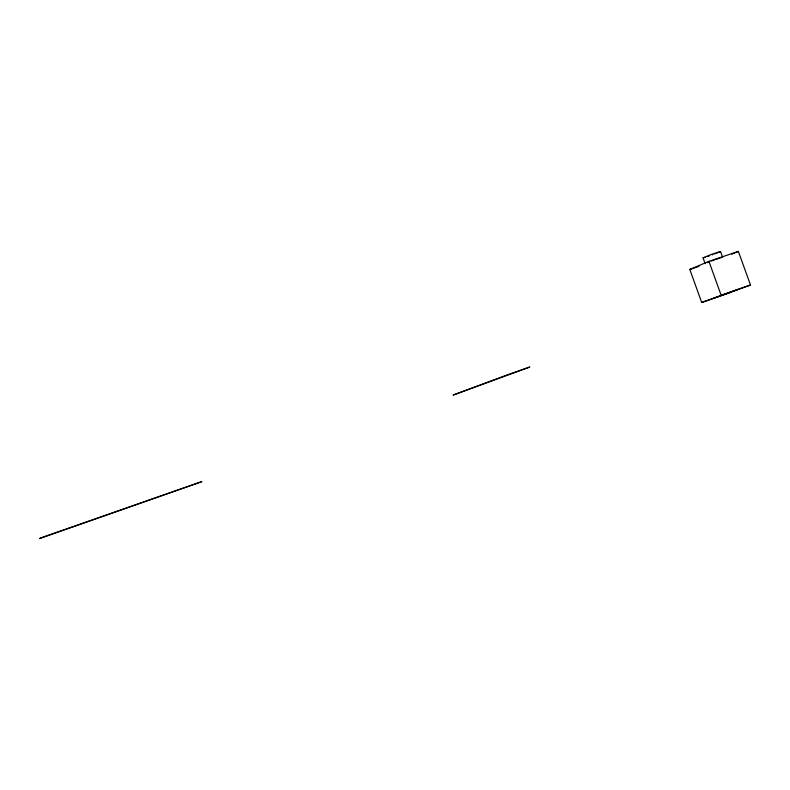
<?xml version="1.0" encoding="UTF-8"?>
<svg xmlns="http://www.w3.org/2000/svg" width="790" height="790" viewBox="0 0 790 790"><rect width="100%" height="100%" fill="white"/><g stroke="black" fill="none" stroke-linecap="round" stroke-linejoin="round"><path stroke-width="1.19" d="M705.124 263.692L703.061 257.836L711.889 254.242L720.51 251.457L722.623 257.313M720.519 251.487L718.663 252.395M730.444 292.488L701.698 302.491L689.808 269.459L708.926 261.342L738.354 251.388L750.5 285.032L713.726 298.185M731.777 254.163L738.354 251.388M717.824 252.741L716.866 253.126M707.327 262.665L708.215 262.3M709.232 261.905L709.776 261.688M714.674 253.975L715.246 253.758M711.523 261.026L712.136 260.799M701.698 302.491L738.127 289.456M712.244 254.884L712.856 254.656M713.38 260.344L714.634 259.88M715.878 259.436L717.073 259.011M709.183 255.99L708.028 256.394M750.5 285.032L721.142 295.253L708.926 261.342M717.656 258.814L719.256 258.271M689.808 269.459L699.032 266.339M720.184 257.965L721.645 257.51M705.095 257.362L703.031 257.866M40.813 537.891L39.5 538.612L201.904 481.604L40.813 537.891M507.684 374.756L453.104 395.079L529.853 367.004L507.684 374.756"/></g></svg>
